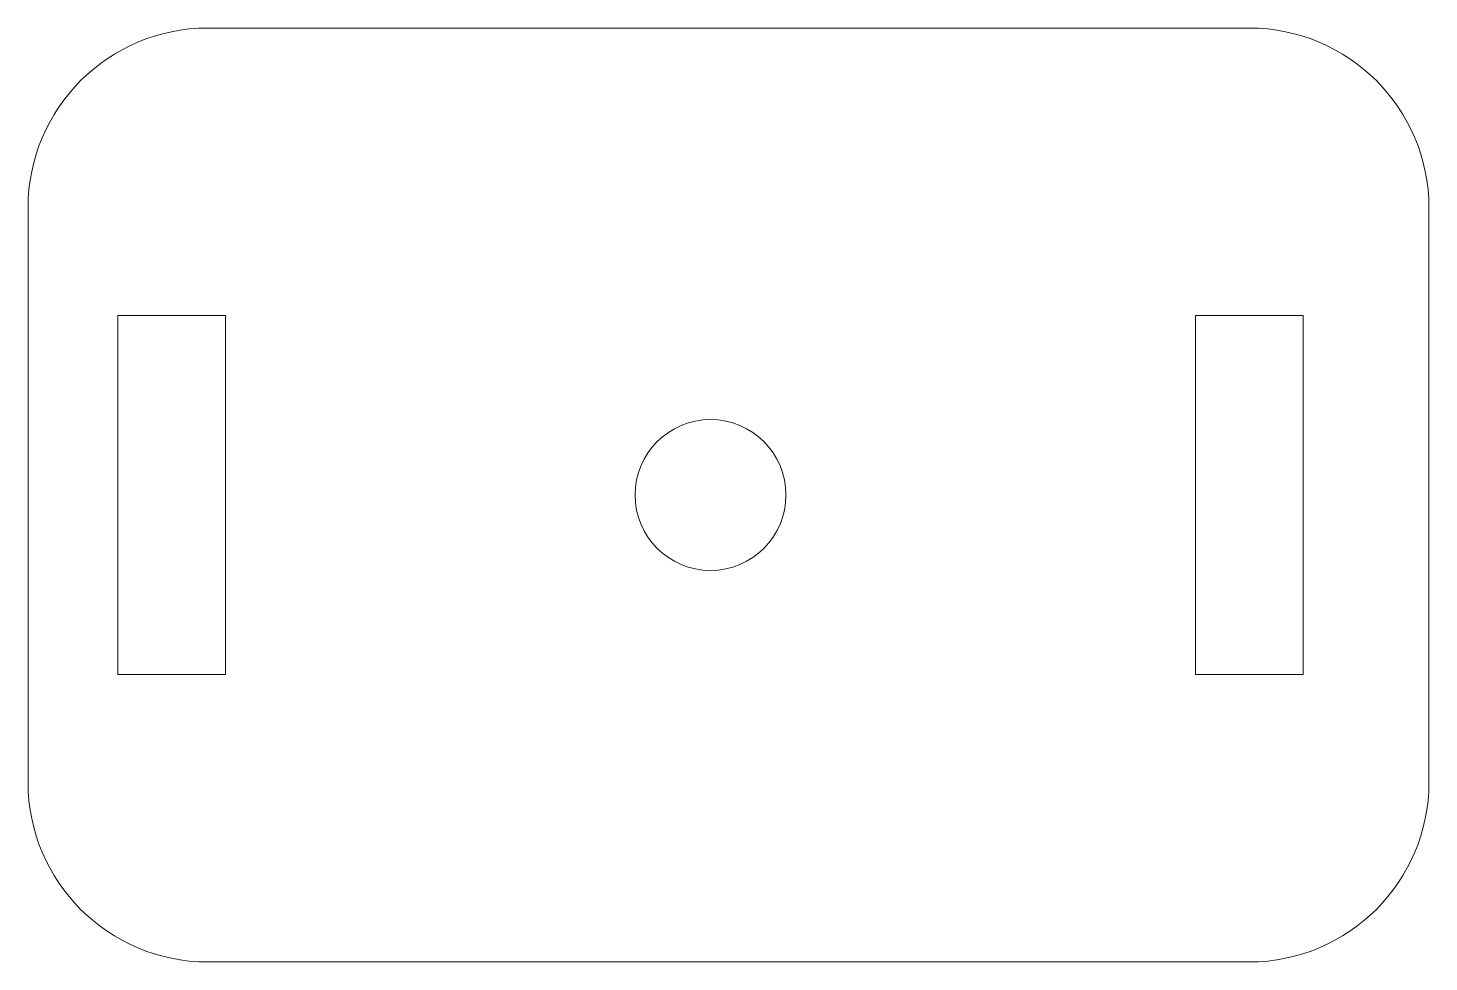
# Model space of a CAD drawing. Header units: millimetres. Extents: x 1 to 40, y 0 to 26.
import ezdxf

# ---------------------------------------------------------------- set-up
doc = ezdxf.new("R2010")
doc.units = ezdxf.units.MM
doc.layers.add('Camera_B', color=1, linetype='CONTINUOUS', lineweight=0)

msp = doc.modelspace()

# ---------------------------------------------------------------- linework, layer by layer
at = {"layer": 'Camera_B'}
for p, q in [((6, 26), (35, 26)), ((1, 5), (1, 21)), ((40, 21), (40, 5)), ((6.5, 18), (3.5, 18)), ((3.5, 18), (3.5, 8)), ((6.5, 8), (6.5, 18)), ((33.5, 18), (36.5, 18)), ((33.5, 8), (33.5, 18)), ((36.5, 18), (36.5, 8)), ((3.5, 8), (6.5, 8)), ((36.5, 8), (33.5, 8)), ((35, 0), (6, 0))]:
    msp.add_line(p, q, dxfattribs=at)
msp.add_circle((20, 13), 2.1, dxfattribs=at)
for centre, start, end in [((6, 21), 90, 180), ((35, 21), 0, 90), ((6, 5), 180, 270), ((35, 5), 270, 0)]:
    msp.add_arc(centre, 5, start, end, dxfattribs=at)

doc.saveas('drawing.dxf')
